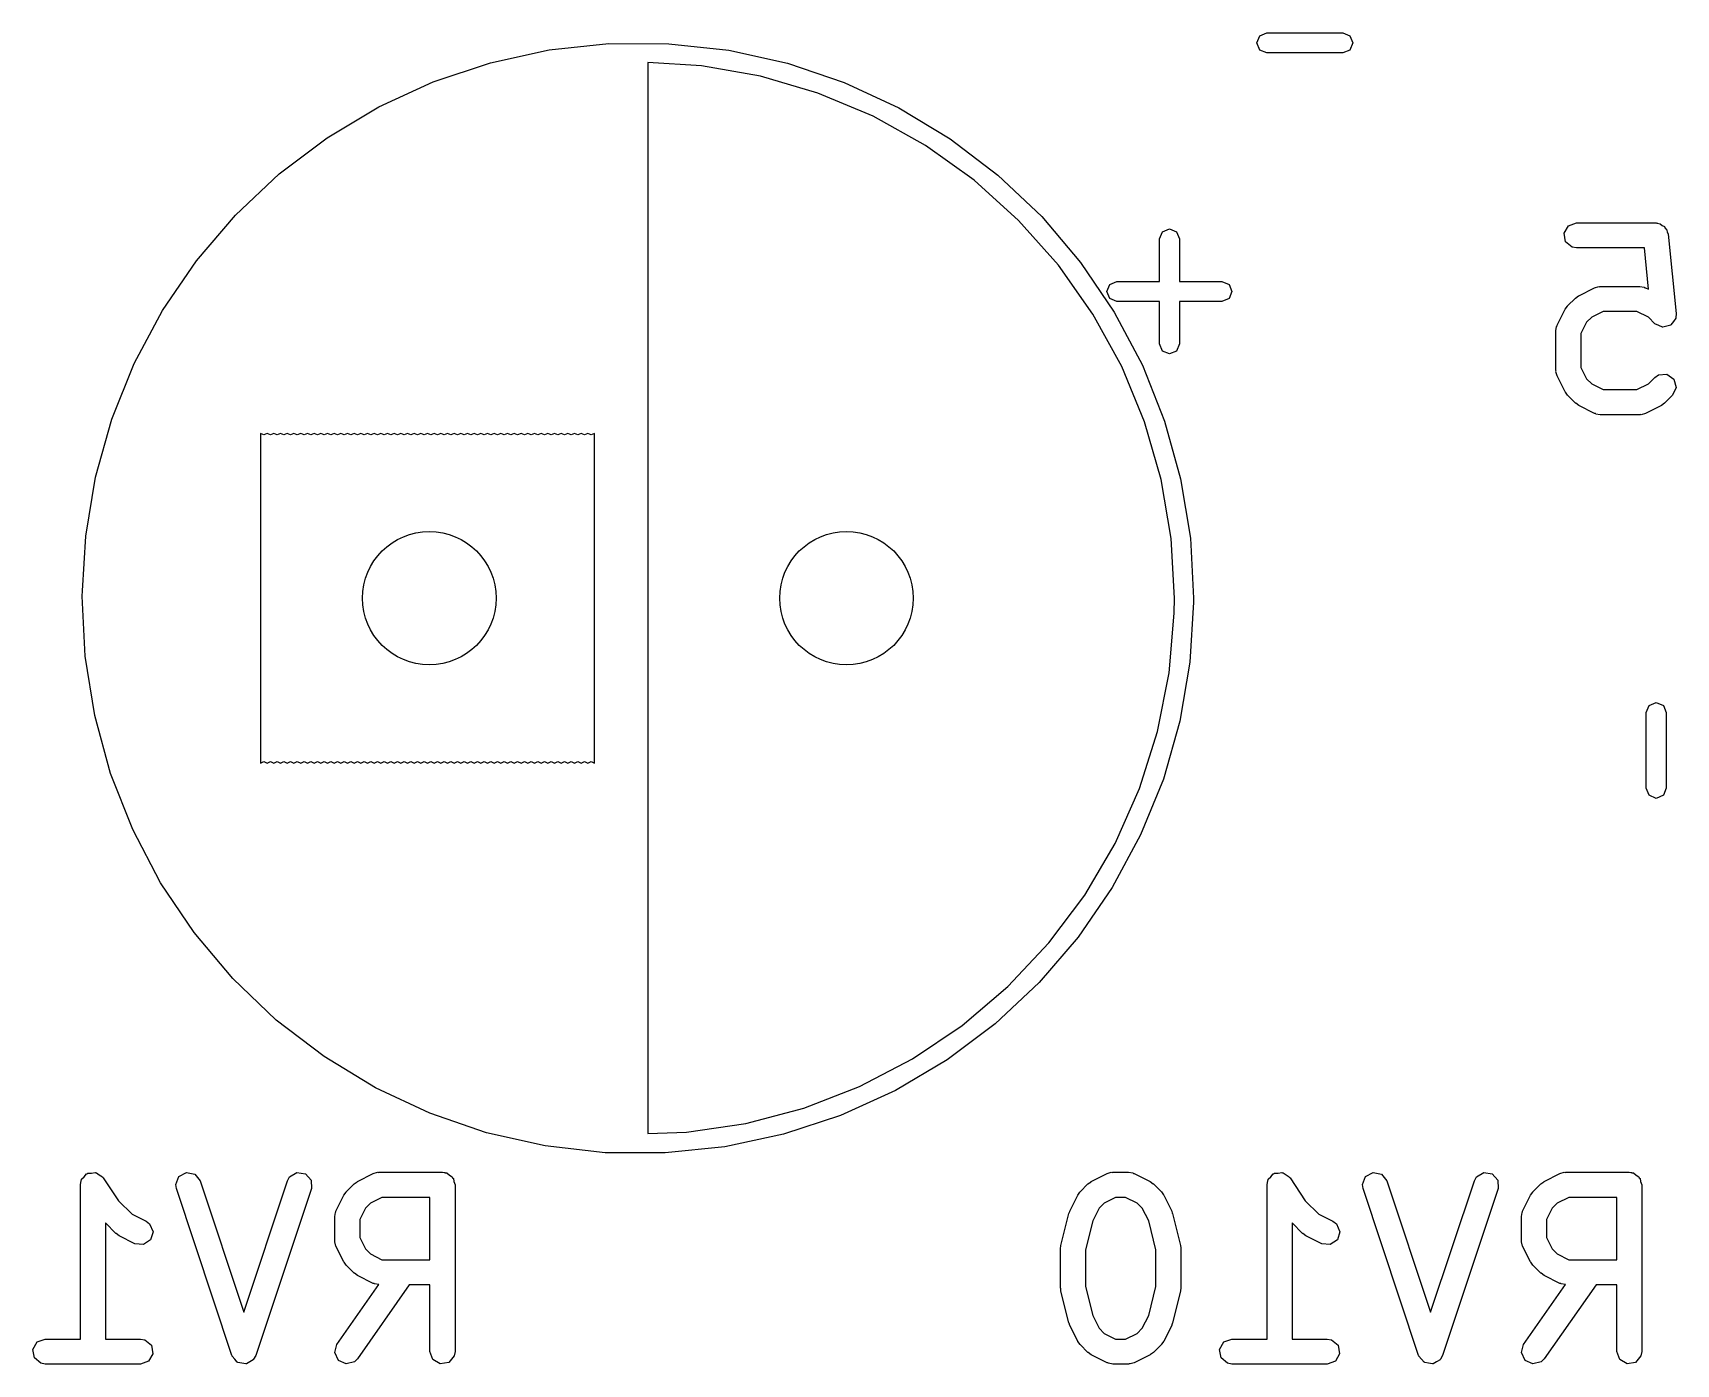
# Model space of a CAD drawing. Extents: x 62 to 228, y -146 to -46.
# Drawn here: x 98.5 to 108.35, y -111.68 to -103.7 of the extents above; entities that cross this region are included whole.
import ezdxf

# ---------------------------------------------------------------- set-up
doc = ezdxf.new("R2010")
doc.units = 0
doc.layers.add('BLACK', color=7, linetype='CONTINUOUS')

msp = doc.modelspace()

# ---------------------------------------------------------------- linework, layer by layer
at = {"layer": 'BLACK', "linetype": 'CONTINUOUS'}
for p, q in [((105.854, -103.715), (105.896, -103.697)), ((105.896, -103.697), (106.35, -103.697)), ((106.35, -103.697), (106.393, -103.715)), ((101.594, -103.799), (101.952, -103.761)), ((101.952, -103.761), (102.312, -103.762)), ((102.312, -103.762), (102.67, -103.801)), ((105.836, -103.757), (105.854, -103.715)), ((105.854, -103.8), (105.836, -103.757)), ((106.393, -103.715), (106.41, -103.757)), ((106.41, -103.757), (106.393, -103.8)), ((100.9, -103.99), (101.242, -103.876)), ((101.242, -103.876), (101.594, -103.799)), ((102.507, -103.894), (102.186, -103.874)), ((102.186, -103.874), (102.186, -110.296)), ((102.86, -103.956), (102.507, -103.894)), ((102.67, -103.801), (103.022, -103.879)), ((103.022, -103.879), (103.363, -103.995)), ((105.896, -103.817), (105.854, -103.8)), ((106.35, -103.817), (105.896, -103.817)), ((106.393, -103.8), (106.35, -103.817)), ((100.573, -104.141), (100.9, -103.99)), ((103.205, -104.058), (102.86, -103.956)), ((103.535, -104.197), (103.205, -104.058)), ((103.363, -103.995), (103.689, -104.146)), ((100.264, -104.326), (100.573, -104.141)), ((103.689, -104.146), (103.998, -104.332)), ((103.849, -104.372), (103.535, -104.197)), ((99.9767, -104.543), (100.264, -104.326)), ((104.141, -104.581), (103.849, -104.372)), ((103.998, -104.332), (104.284, -104.55)), ((99.7146, -104.79), (99.9767, -104.543)), ((104.407, -104.821), (104.141, -104.581)), ((104.284, -104.55), (104.546, -104.798)), ((99.4807, -105.064), (99.7146, -104.79)), ((104.646, -105.089), (104.407, -104.821)), ((104.546, -104.798), (104.779, -105.073)), ((105.269, -104.89), (105.311, -104.872)), ((105.311, -104.872), (105.354, -104.89)), ((107.676, -104.898), (107.702, -104.854)), ((107.702, -104.854), (107.75, -104.836)), ((107.75, -104.836), (108.226, -104.836)), ((108.226, -104.836), (108.23, -104.837)), ((108.23, -104.837), (108.232, -104.836)), ((108.232, -104.836), (108.234, -104.838)), ((108.234, -104.838), (108.252, -104.841)), ((108.252, -104.841), (108.264, -104.851)), ((108.264, -104.851), (108.278, -104.858)), ((108.278, -104.858), (108.283, -104.867)), ((108.283, -104.867), (108.291, -104.874)), ((108.291, -104.874), (108.294, -104.889)), ((105.251, -104.932), (105.269, -104.89)), ((105.251, -105.187), (105.251, -104.932)), ((105.354, -104.89), (105.371, -104.932)), ((105.371, -104.932), (105.371, -105.187)), ((107.685, -104.949), (107.676, -104.898)), ((107.724, -104.982), (107.685, -104.949)), ((108.294, -104.889), (108.301, -104.904)), ((108.301, -104.904), (108.348, -105.38)), ((99.2777, -105.361), (99.4807, -105.064)), ((104.779, -105.073), (104.98, -105.371)), ((107.75, -104.986), (107.724, -104.982)), ((108.158, -104.986), (107.75, -104.986)), ((108.183, -105.234), (108.158, -104.986)), ((104.853, -105.383), (104.646, -105.089)), ((104.936, -105.247), (104.954, -105.205)), ((104.954, -105.29), (104.936, -105.247)), ((104.954, -105.205), (104.996, -105.187)), ((104.996, -105.187), (105.251, -105.187)), ((105.371, -105.187), (105.626, -105.187)), ((105.626, -105.187), (105.669, -105.205)), ((105.669, -105.205), (105.686, -105.247)), ((105.686, -105.247), (105.669, -105.29)), ((107.744, -105.287), (107.763, -105.274)), ((107.763, -105.274), (107.764, -105.273)), ((107.764, -105.273), (107.859, -105.225)), ((107.859, -105.225), (107.884, -105.218)), ((107.884, -105.218), (107.888, -105.219)), ((107.888, -105.219), (107.893, -105.217)), ((107.893, -105.217), (108.131, -105.217)), ((108.131, -105.217), (108.156, -105.222)), ((108.156, -105.222), (108.16, -105.225)), ((108.16, -105.225), (108.164, -105.225)), ((108.164, -105.225), (108.183, -105.234)), ((99.1081, -105.679), (99.2777, -105.361)), ((104.996, -105.307), (104.954, -105.29)), ((104.98, -105.371), (105.149, -105.69)), ((105.251, -105.307), (104.996, -105.307)), ((105.251, -105.562), (105.251, -105.307)), ((105.626, -105.307), (105.371, -105.307)), ((105.371, -105.307), (105.371, -105.562)), ((105.669, -105.29), (105.626, -105.307)), ((107.635, -105.449), (107.683, -105.354)), ((107.683, -105.354), (107.696, -105.336)), ((107.696, -105.336), (107.697, -105.334)), ((107.697, -105.334), (107.744, -105.287)), ((107.91, -105.367), (107.842, -105.401)), ((108.113, -105.367), (107.91, -105.367)), ((108.182, -105.401), (108.113, -105.367)), ((105.026, -105.697), (104.853, -105.383)), ((107.627, -105.483), (107.632, -105.457)), ((107.632, -105.457), (107.635, -105.454)), ((107.635, -105.454), (107.635, -105.449)), ((107.811, -105.432), (107.777, -105.5)), ((107.842, -105.401), (107.811, -105.432)), ((108.221, -105.441), (108.182, -105.401)), ((108.244, -105.452), (108.221, -105.441)), ((108.221, -105.441), (108.221, -105.441)), ((108.221, -105.441), (108.221, -105.441)), ((108.267, -105.462), (108.244, -105.452)), ((108.268, -105.462), (108.267, -105.462)), ((108.292, -105.455), (108.268, -105.462)), ((108.268, -105.462), (108.268, -105.462)), ((108.317, -105.449), (108.292, -105.455)), ((108.332, -105.427), (108.317, -105.448)), ((108.317, -105.448), (108.317, -105.449)), ((108.317, -105.449), (108.317, -105.449)), ((108.346, -105.407), (108.332, -105.427)), ((108.348, -105.38), (108.346, -105.406)), ((108.346, -105.406), (108.346, -105.406)), ((108.346, -105.406), (108.346, -105.407)), ((105.269, -105.605), (105.251, -105.562)), ((105.371, -105.562), (105.354, -105.605)), ((107.627, -105.721), (107.627, -105.483)), ((107.777, -105.5), (107.777, -105.703)), ((105.311, -105.622), (105.269, -105.605)), ((105.354, -105.605), (105.311, -105.622)), ((98.9738, -106.013), (99.1081, -105.679)), ((105.162, -106.029), (105.026, -105.697)), ((105.149, -105.69), (105.282, -106.024)), ((107.629, -105.725), (107.627, -105.721)), ((107.628, -105.729), (107.629, -105.725)), ((107.635, -105.754), (107.628, -105.729)), ((107.683, -105.85), (107.635, -105.754)), ((107.777, -105.703), (107.811, -105.772)), ((108.182, -105.802), (108.221, -105.763)), ((108.221, -105.763), (108.242, -105.748)), ((108.242, -105.748), (108.293, -105.744)), ((108.293, -105.744), (108.335, -105.773)), ((107.684, -105.851), (107.683, -105.85)), ((107.697, -105.869), (107.684, -105.851)), ((107.811, -105.772), (107.842, -105.802)), ((107.842, -105.802), (107.91, -105.836)), ((107.91, -105.836), (108.113, -105.836)), ((108.113, -105.836), (108.182, -105.802)), ((108.348, -105.823), (108.327, -105.869)), ((108.335, -105.773), (108.348, -105.823)), ((107.744, -105.917), (107.697, -105.869)), ((107.746, -105.917), (107.744, -105.917)), ((107.764, -105.931), (107.746, -105.917)), ((107.859, -105.978), (107.764, -105.931)), ((108.26, -105.931), (108.164, -105.978)), ((108.261, -105.93), (108.26, -105.931)), ((108.279, -105.917), (108.261, -105.93)), ((108.327, -105.869), (108.279, -105.917)), ((98.8763, -106.36), (98.9738, -106.013)), ((105.261, -106.374), (105.162, -106.029)), ((105.282, -106.024), (105.378, -106.371)), ((107.864, -105.979), (107.859, -105.978)), ((107.867, -105.982), (107.864, -105.979)), ((107.893, -105.986), (107.867, -105.982)), ((108.131, -105.986), (107.893, -105.986)), ((108.135, -105.985), (108.131, -105.986)), ((108.139, -105.986), (108.135, -105.985)), ((108.164, -105.978), (108.139, -105.986)), ((99.8851, -106.106), (99.8651, -106.098)), ((99.8651, -106.098), (99.8651, -108.075)), ((99.9051, -106.098), (99.8851, -106.106)), ((99.9251, -106.106), (99.9051, -106.098)), ((99.9451, -106.098), (99.9251, -106.106)), ((99.9651, -106.106), (99.9451, -106.098)), ((99.9851, -106.098), (99.9651, -106.106)), ((100.005, -106.106), (99.9851, -106.098)), ((100.025, -106.098), (100.005, -106.106)), ((100.045, -106.106), (100.025, -106.098)), ((100.065, -106.098), (100.045, -106.106)), ((100.085, -106.106), (100.065, -106.098)), ((100.105, -106.098), (100.085, -106.106)), ((100.125, -106.106), (100.105, -106.098)), ((100.145, -106.098), (100.125, -106.106)), ((100.165, -106.106), (100.145, -106.098)), ((100.185, -106.098), (100.165, -106.106)), ((100.205, -106.106), (100.185, -106.098)), ((100.225, -106.098), (100.205, -106.106)), ((100.245, -106.106), (100.225, -106.098)), ((100.265, -106.098), (100.245, -106.106)), ((100.285, -106.106), (100.265, -106.098)), ((100.305, -106.098), (100.285, -106.106)), ((100.325, -106.106), (100.305, -106.098)), ((100.345, -106.098), (100.325, -106.106)), ((100.365, -106.106), (100.345, -106.098)), ((100.385, -106.098), (100.365, -106.106)), ((100.405, -106.106), (100.385, -106.098)), ((100.425, -106.098), (100.405, -106.106)), ((100.445, -106.106), (100.425, -106.098)), ((100.465, -106.098), (100.445, -106.106)), ((100.485, -106.106), (100.465, -106.098)), ((100.505, -106.098), (100.485, -106.106)), ((100.525, -106.106), (100.505, -106.098)), ((100.545, -106.098), (100.525, -106.106)), ((100.565, -106.106), (100.545, -106.098)), ((100.585, -106.098), (100.565, -106.106)), ((100.605, -106.106), (100.585, -106.098)), ((100.625, -106.098), (100.605, -106.106)), ((100.645, -106.106), (100.625, -106.098)), ((100.665, -106.098), (100.645, -106.106)), ((100.685, -106.106), (100.665, -106.098)), ((100.705, -106.098), (100.685, -106.106)), ((100.725, -106.106), (100.705, -106.098)), ((100.745, -106.098), (100.725, -106.106)), ((100.765, -106.106), (100.745, -106.098)), ((100.785, -106.098), (100.765, -106.106)), ((100.805, -106.106), (100.785, -106.098)), ((100.825, -106.098), (100.805, -106.106)), ((100.845, -106.106), (100.825, -106.098)), ((100.865, -106.098), (100.845, -106.106)), ((100.885, -106.106), (100.865, -106.098)), ((100.905, -106.098), (100.885, -106.106)), ((100.925, -106.106), (100.905, -106.098)), ((100.945, -106.098), (100.925, -106.106)), ((100.965, -106.106), (100.945, -106.098)), ((100.985, -106.098), (100.965, -106.106)), ((101.005, -106.106), (100.985, -106.098)), ((101.025, -106.098), (101.005, -106.106)), ((101.045, -106.106), (101.025, -106.098)), ((101.065, -106.098), (101.045, -106.106)), ((101.085, -106.106), (101.065, -106.098)), ((101.105, -106.098), (101.085, -106.106)), ((101.125, -106.106), (101.105, -106.098)), ((101.145, -106.098), (101.125, -106.106)), ((101.165, -106.106), (101.145, -106.098)), ((101.185, -106.098), (101.165, -106.106)), ((101.205, -106.106), (101.185, -106.098)), ((101.225, -106.098), (101.205, -106.106)), ((101.245, -106.106), (101.225, -106.098)), ((101.265, -106.098), (101.245, -106.106)), ((101.285, -106.106), (101.265, -106.098)), ((101.305, -106.098), (101.285, -106.106)), ((101.325, -106.106), (101.305, -106.098)), ((101.345, -106.098), (101.325, -106.106)), ((101.365, -106.106), (101.345, -106.098)), ((101.385, -106.098), (101.365, -106.106)), ((101.405, -106.106), (101.385, -106.098)), ((101.426, -106.098), (101.405, -106.106)), ((101.446, -106.106), (101.426, -106.098)), ((101.466, -106.098), (101.446, -106.106)), ((101.486, -106.106), (101.466, -106.098)), ((101.506, -106.098), (101.486, -106.106)), ((101.526, -106.106), (101.506, -106.098)), ((101.546, -106.098), (101.526, -106.106)), ((101.566, -106.106), (101.546, -106.098)), ((101.586, -106.098), (101.566, -106.106)), ((101.606, -106.106), (101.586, -106.098)), ((101.626, -106.098), (101.606, -106.106)), ((101.646, -106.106), (101.626, -106.098)), ((101.666, -106.098), (101.646, -106.106)), ((101.686, -106.106), (101.666, -106.098)), ((101.706, -106.098), (101.686, -106.106)), ((101.726, -106.106), (101.706, -106.098)), ((101.746, -106.098), (101.726, -106.106)), ((101.766, -106.106), (101.746, -106.098)), ((101.786, -106.098), (101.766, -106.106)), ((101.806, -106.106), (101.786, -106.098)), ((101.826, -106.098), (101.806, -106.106)), ((101.846, -106.106), (101.826, -106.098)), ((101.866, -106.098), (101.846, -106.106)), ((101.866, -108.075), (101.866, -106.098)), ((98.8169, -106.715), (98.8763, -106.36)), ((105.321, -106.728), (105.261, -106.374)), ((105.378, -106.371), (105.437, -106.727)), ((98.798, -107.042), (98.8169, -106.715)), ((105.341, -107.086), (105.321, -106.728)), ((105.437, -106.727), (105.456, -107.086)), ((98.7961, -107.075), (98.798, -107.042)), ((98.8143, -107.434), (98.7961, -107.075)), ((105.34, -107.176), (105.341, -107.086)), ((105.456, -107.11), (105.434, -107.469)), ((105.456, -107.086), (105.456, -107.11)), ((105.31, -107.534), (105.34, -107.176)), ((98.8713, -107.79), (98.8143, -107.434)), ((105.24, -107.886), (105.31, -107.534)), ((105.434, -107.469), (105.373, -107.824)), ((108.169, -107.772), (108.187, -107.729)), ((108.187, -107.729), (108.229, -107.712)), ((108.229, -107.712), (108.272, -107.729)), ((108.272, -107.729), (108.289, -107.772)), ((98.9663, -108.138), (98.8713, -107.79)), ((105.373, -107.824), (105.275, -108.171)), ((108.169, -108.226), (108.169, -107.772)), ((108.289, -107.772), (108.289, -108.226)), ((105.132, -108.228), (105.24, -107.886)), ((99.8651, -108.075), (99.8851, -108.066)), ((99.8851, -108.066), (99.9051, -108.075)), ((99.9051, -108.075), (99.9251, -108.066)), ((99.9251, -108.066), (99.9451, -108.075)), ((99.9451, -108.075), (99.9651, -108.066)), ((99.9651, -108.066), (99.9851, -108.075)), ((99.9851, -108.075), (100.005, -108.066)), ((100.005, -108.066), (100.025, -108.075)), ((100.025, -108.075), (100.045, -108.066)), ((100.045, -108.066), (100.065, -108.075)), ((100.065, -108.075), (100.085, -108.066)), ((100.085, -108.066), (100.105, -108.075)), ((100.105, -108.075), (100.125, -108.066)), ((100.125, -108.066), (100.145, -108.075)), ((100.145, -108.075), (100.165, -108.066)), ((100.165, -108.066), (100.185, -108.075)), ((100.185, -108.075), (100.205, -108.066)), ((100.205, -108.066), (100.225, -108.075)), ((100.225, -108.075), (100.245, -108.066)), ((100.245, -108.066), (100.265, -108.075)), ((100.265, -108.075), (100.285, -108.066)), ((100.285, -108.066), (100.305, -108.075)), ((100.305, -108.075), (100.325, -108.066)), ((100.325, -108.066), (100.345, -108.075)), ((100.345, -108.075), (100.365, -108.066)), ((100.365, -108.066), (100.385, -108.075)), ((100.385, -108.075), (100.405, -108.066)), ((100.405, -108.066), (100.425, -108.075)), ((100.425, -108.075), (100.445, -108.066)), ((100.445, -108.066), (100.465, -108.075)), ((100.465, -108.075), (100.485, -108.066)), ((100.485, -108.066), (100.505, -108.075)), ((100.505, -108.075), (100.525, -108.066)), ((100.525, -108.066), (100.545, -108.075)), ((100.545, -108.075), (100.565, -108.066)), ((100.565, -108.066), (100.585, -108.075)), ((100.585, -108.075), (100.605, -108.066)), ((100.605, -108.066), (100.625, -108.075)), ((100.625, -108.075), (100.645, -108.066)), ((100.645, -108.066), (100.665, -108.075)), ((100.665, -108.075), (100.685, -108.066)), ((100.685, -108.066), (100.705, -108.075)), ((100.705, -108.075), (100.725, -108.066)), ((100.725, -108.066), (100.745, -108.075)), ((100.745, -108.075), (100.765, -108.066)), ((100.765, -108.066), (100.785, -108.075)), ((100.785, -108.075), (100.805, -108.066)), ((100.805, -108.066), (100.825, -108.075)), ((100.825, -108.075), (100.845, -108.066)), ((100.845, -108.066), (100.865, -108.075)), ((100.865, -108.075), (100.885, -108.066)), ((100.885, -108.066), (100.905, -108.075)), ((100.905, -108.075), (100.925, -108.066)), ((100.925, -108.066), (100.945, -108.075)), ((100.945, -108.075), (100.965, -108.066)), ((100.965, -108.066), (100.985, -108.075)), ((100.985, -108.075), (101.005, -108.066)), ((101.005, -108.066), (101.025, -108.075)), ((101.025, -108.075), (101.045, -108.066)), ((101.045, -108.066), (101.065, -108.075)), ((101.065, -108.075), (101.085, -108.066)), ((101.085, -108.066), (101.105, -108.075)), ((101.105, -108.075), (101.125, -108.066)), ((101.125, -108.066), (101.145, -108.075)), ((101.145, -108.075), (101.165, -108.066)), ((101.165, -108.066), (101.185, -108.075)), ((101.185, -108.075), (101.205, -108.066)), ((101.205, -108.066), (101.225, -108.075)), ((101.225, -108.075), (101.245, -108.066)), ((101.245, -108.066), (101.265, -108.075)), ((101.265, -108.075), (101.285, -108.066)), ((101.285, -108.066), (101.305, -108.075)), ((101.305, -108.075), (101.325, -108.066)), ((101.325, -108.066), (101.345, -108.075)), ((101.345, -108.075), (101.365, -108.066)), ((101.365, -108.066), (101.385, -108.075)), ((101.385, -108.075), (101.405, -108.066)), ((101.405, -108.066), (101.426, -108.075)), ((101.426, -108.075), (101.446, -108.066)), ((101.446, -108.066), (101.466, -108.075)), ((101.466, -108.075), (101.486, -108.066)), ((101.486, -108.066), (101.506, -108.075)), ((101.506, -108.075), (101.526, -108.066)), ((101.526, -108.066), (101.546, -108.075)), ((101.546, -108.075), (101.566, -108.066)), ((101.566, -108.066), (101.586, -108.075)), ((101.586, -108.075), (101.606, -108.066)), ((101.606, -108.066), (101.626, -108.075)), ((101.626, -108.075), (101.646, -108.066)), ((101.646, -108.066), (101.666, -108.075)), ((101.666, -108.075), (101.686, -108.066)), ((101.686, -108.066), (101.706, -108.075)), ((101.706, -108.075), (101.726, -108.066)), ((101.726, -108.066), (101.746, -108.075)), ((101.746, -108.075), (101.766, -108.066)), ((101.766, -108.066), (101.786, -108.075)), ((101.786, -108.075), (101.806, -108.066)), ((101.806, -108.066), (101.826, -108.075)), ((101.826, -108.075), (101.846, -108.066)), ((101.846, -108.066), (101.866, -108.075)), ((99.0983, -108.473), (98.9663, -108.138)), ((104.986, -108.556), (105.132, -108.228)), ((105.275, -108.171), (105.139, -108.504)), ((108.187, -108.268), (108.169, -108.226)), ((108.289, -108.226), (108.272, -108.268)), ((108.229, -108.286), (108.187, -108.268)), ((108.272, -108.268), (108.229, -108.286)), ((99.2658, -108.792), (99.0983, -108.473)), ((105.139, -108.504), (104.968, -108.821)), ((104.804, -108.866), (104.986, -108.556)), ((99.4666, -109.09), (99.2658, -108.792)), ((104.589, -109.153), (104.804, -108.866)), ((104.968, -108.821), (104.764, -109.118)), ((99.6986, -109.366), (99.4666, -109.09)), ((104.343, -109.415), (104.589, -109.153)), ((104.764, -109.118), (104.53, -109.391)), ((99.959, -109.615), (99.6986, -109.366)), ((104.53, -109.391), (104.267, -109.637)), ((104.07, -109.647), (104.343, -109.415)), ((100.245, -109.834), (99.959, -109.615)), ((103.772, -109.848), (104.07, -109.647)), ((104.267, -109.637), (103.979, -109.854)), ((100.553, -110.021), (100.245, -109.834)), ((103.454, -110.014), (103.772, -109.848)), ((103.979, -109.854), (103.669, -110.037)), ((100.879, -110.174), (100.553, -110.021)), ((103.12, -110.144), (103.454, -110.014)), ((103.669, -110.037), (103.341, -110.187)), ((101.219, -110.291), (100.879, -110.174)), ((102.773, -110.236), (103.12, -110.144)), ((103.341, -110.187), (102.999, -110.3)), ((101.571, -110.37), (101.219, -110.291)), ((102.186, -110.296), (102.417, -110.288)), ((102.417, -110.288), (102.773, -110.236)), ((101.929, -110.411), (101.571, -110.37)), ((102.647, -110.375), (102.289, -110.412)), ((102.999, -110.3), (102.647, -110.375)), ((102.289, -110.412), (101.929, -110.411)), ((98.7847, -110.603), (98.7892, -110.577)), ((98.7892, -110.577), (98.792, -110.574)), ((98.792, -110.574), (98.7925, -110.57)), ((98.7925, -110.57), (98.8082, -110.555)), ((98.8082, -110.555), (98.8222, -110.538)), ((98.8222, -110.538), (98.8265, -110.537)), ((98.8265, -110.537), (98.8296, -110.534)), ((98.8296, -110.534), (98.8513, -110.533)), ((98.8513, -110.533), (98.8727, -110.529)), ((98.8727, -110.529), (98.8765, -110.531)), ((98.8765, -110.531), (98.8808, -110.531)), ((98.8808, -110.531), (98.8983, -110.544)), ((98.8983, -110.544), (98.9172, -110.555)), ((98.9172, -110.555), (98.9186, -110.559)), ((98.9186, -110.559), (98.9221, -110.561)), ((98.9221, -110.561), (99.0132, -110.698)), ((99.3562, -110.601), (99.375, -110.553)), ((99.375, -110.553), (99.4201, -110.529)), ((99.4201, -110.529), (99.4704, -110.539)), ((99.4704, -110.539), (99.5023, -110.579)), ((99.5023, -110.579), (99.7645, -111.366)), ((99.7645, -111.366), (100.027, -110.579)), ((100.027, -110.579), (100.039, -110.556)), ((100.039, -110.556), (100.083, -110.529)), ((100.083, -110.529), (100.134, -110.537)), ((100.134, -110.537), (100.168, -110.575)), ((100.168, -110.575), (100.169, -110.626)), ((100.426, -110.597), (100.444, -110.585)), ((100.444, -110.585), (100.445, -110.583)), ((100.445, -110.583), (100.54, -110.536)), ((100.54, -110.536), (100.565, -110.528)), ((100.565, -110.528), (100.57, -110.529)), ((100.57, -110.529), (100.574, -110.528)), ((100.574, -110.528), (100.955, -110.528)), ((100.955, -110.528), (100.965, -110.529)), ((100.965, -110.529), (100.968, -110.529)), ((100.968, -110.529), (100.971, -110.531)), ((100.971, -110.531), (100.981, -110.532)), ((100.981, -110.532), (100.996, -110.545)), ((100.996, -110.545), (101.012, -110.555)), ((101.012, -110.555), (101.015, -110.561)), ((101.015, -110.561), (101.02, -110.565)), ((101.02, -110.565), (101.023, -110.584)), ((101.023, -110.584), (101.03, -110.603)), ((104.823, -110.597), (104.842, -110.585)), ((104.842, -110.585), (104.843, -110.583)), ((104.843, -110.583), (104.938, -110.536)), ((104.938, -110.536), (104.963, -110.528)), ((104.963, -110.528), (104.968, -110.529)), ((104.968, -110.529), (104.972, -110.528)), ((104.972, -110.528), (105.067, -110.528)), ((105.067, -110.528), (105.093, -110.532)), ((105.093, -110.532), (105.096, -110.535)), ((105.096, -110.535), (105.1, -110.536)), ((105.1, -110.536), (105.196, -110.583)), ((105.196, -110.583), (105.214, -110.597)), ((105.897, -110.603), (105.901, -110.577)), ((105.901, -110.577), (105.904, -110.574)), ((105.904, -110.57), (105.92, -110.555)), ((105.904, -110.574), (105.904, -110.57)), ((105.92, -110.555), (105.934, -110.538)), ((105.934, -110.538), (105.938, -110.537)), ((105.938, -110.537), (105.942, -110.534)), ((105.942, -110.534), (105.963, -110.533)), ((105.963, -110.533), (105.985, -110.529)), ((105.985, -110.529), (105.988, -110.531)), ((105.988, -110.531), (105.993, -110.531)), ((105.993, -110.531), (106.01, -110.544)), ((106.01, -110.544), (106.029, -110.555)), ((106.029, -110.555), (106.031, -110.559)), ((106.031, -110.559), (106.034, -110.561)), ((106.034, -110.561), (106.125, -110.698)), ((106.468, -110.601), (106.487, -110.553)), ((106.487, -110.553), (106.532, -110.529)), ((106.532, -110.529), (106.582, -110.539)), ((106.582, -110.539), (106.614, -110.579)), ((106.614, -110.579), (106.876, -111.366)), ((106.876, -111.366), (107.139, -110.579)), ((107.139, -110.579), (107.151, -110.556)), ((107.151, -110.556), (107.195, -110.529)), ((107.195, -110.529), (107.246, -110.537)), ((107.246, -110.537), (107.28, -110.575)), ((107.28, -110.575), (107.281, -110.626)), ((107.538, -110.597), (107.556, -110.585)), ((107.556, -110.585), (107.557, -110.583)), ((107.557, -110.583), (107.652, -110.536)), ((107.652, -110.536), (107.677, -110.528)), ((107.677, -110.528), (107.682, -110.529)), ((107.682, -110.529), (107.686, -110.528)), ((107.686, -110.528), (108.067, -110.528)), ((108.067, -110.528), (108.077, -110.529)), ((108.077, -110.529), (108.08, -110.529)), ((108.08, -110.529), (108.083, -110.531)), ((108.083, -110.531), (108.093, -110.532)), ((108.093, -110.532), (108.108, -110.545)), ((108.108, -110.545), (108.124, -110.555)), ((108.124, -110.555), (108.127, -110.561)), ((108.127, -110.561), (108.132, -110.565)), ((108.132, -110.565), (108.135, -110.584)), ((108.135, -110.584), (108.142, -110.603)), ((98.7847, -111.528), (98.7847, -110.603)), ((99.36, -110.626), (99.3562, -110.601)), ((99.6933, -111.626), (99.36, -110.626)), ((100.169, -110.626), (99.8356, -111.626)), ((100.316, -110.76), (100.364, -110.664)), ((100.364, -110.664), (100.377, -110.646)), ((100.377, -110.646), (100.378, -110.645)), ((100.378, -110.645), (100.426, -110.597)), ((100.592, -110.678), (100.523, -110.712)), ((100.88, -110.678), (100.592, -110.678)), ((100.88, -111.052), (100.88, -110.678)), ((101.03, -110.603), (101.03, -111.603)), ((104.714, -110.76), (104.762, -110.664)), ((104.762, -110.664), (104.775, -110.646)), ((104.775, -110.646), (104.776, -110.645)), ((104.776, -110.645), (104.823, -110.597)), ((104.989, -110.678), (104.921, -110.712)), ((105.049, -110.678), (104.989, -110.678)), ((105.118, -110.712), (105.049, -110.678)), ((105.214, -110.597), (105.215, -110.597)), ((105.215, -110.597), (105.263, -110.645)), ((105.263, -110.645), (105.276, -110.663)), ((105.276, -110.663), (105.277, -110.664)), ((105.277, -110.664), (105.325, -110.76)), ((105.897, -111.528), (105.897, -110.603)), ((106.472, -110.626), (106.468, -110.601)), ((106.805, -111.626), (106.472, -110.626)), ((107.281, -110.626), (106.948, -111.626)), ((107.428, -110.76), (107.476, -110.664)), ((107.476, -110.664), (107.489, -110.646)), ((107.489, -110.646), (107.49, -110.645)), ((107.49, -110.645), (107.538, -110.597)), ((107.704, -110.678), (107.635, -110.712)), ((107.992, -110.678), (107.704, -110.678)), ((107.992, -111.052), (107.992, -110.678)), ((108.142, -110.603), (108.142, -111.603)), ((99.0132, -110.698), (99.0946, -110.779)), ((99.0946, -110.779), (99.179, -110.821)), ((100.309, -110.793), (100.313, -110.768)), ((100.313, -110.768), (100.316, -110.764)), ((100.316, -110.764), (100.316, -110.76)), ((100.493, -110.742), (100.459, -110.811)), ((100.523, -110.712), (100.493, -110.742)), ((104.661, -110.966), (104.708, -110.775)), ((104.708, -110.775), (104.714, -110.763)), ((104.714, -110.763), (104.714, -110.76)), ((104.89, -110.742), (104.852, -110.819)), ((104.921, -110.712), (104.89, -110.742)), ((105.148, -110.742), (105.118, -110.712)), ((105.187, -110.819), (105.148, -110.742)), ((105.325, -110.76), (105.328, -110.772)), ((105.328, -110.772), (105.33, -110.775)), ((105.33, -110.775), (105.378, -110.966)), ((106.125, -110.698), (106.207, -110.779)), ((106.207, -110.779), (106.291, -110.821)), ((107.421, -110.793), (107.425, -110.768)), ((107.425, -110.768), (107.428, -110.764)), ((107.428, -110.764), (107.428, -110.76)), ((107.605, -110.742), (107.571, -110.811)), ((107.635, -110.712), (107.605, -110.742)), ((98.9972, -110.894), (98.9347, -110.831)), ((98.9347, -110.831), (98.9347, -111.528)), ((99.179, -110.821), (99.1999, -110.837)), ((99.1999, -110.837), (99.2203, -110.884)), ((99.2203, -110.884), (99.2057, -110.933)), ((100.309, -110.936), (100.309, -110.793)), ((100.459, -110.811), (100.459, -110.918)), ((104.852, -110.819), (104.809, -110.993)), ((105.23, -110.993), (105.187, -110.819)), ((106.109, -110.894), (106.047, -110.831)), ((106.047, -110.831), (106.047, -111.528)), ((106.291, -110.821), (106.312, -110.837)), ((106.312, -110.837), (106.332, -110.884)), ((106.332, -110.884), (106.318, -110.933)), ((107.421, -110.936), (107.421, -110.793)), ((107.571, -110.811), (107.571, -110.918)), ((98.9986, -110.895), (98.9972, -110.894)), ((99.0167, -110.908), (98.9986, -110.895)), ((99.1119, -110.956), (99.0167, -110.908)), ((99.1629, -110.961), (99.1119, -110.956)), ((99.2057, -110.933), (99.1629, -110.961)), ((100.31, -110.94), (100.309, -110.936)), ((100.309, -110.945), (100.31, -110.94)), ((100.316, -110.97), (100.309, -110.945)), ((100.364, -111.065), (100.316, -110.97)), ((100.459, -110.918), (100.493, -110.987)), ((104.659, -110.984), (104.661, -110.969)), ((104.659, -111.222), (104.659, -110.984)), ((104.661, -110.969), (104.661, -110.966)), ((105.378, -110.966), (105.379, -110.98)), ((105.379, -110.98), (105.38, -110.984)), ((105.38, -110.984), (105.38, -111.222)), ((106.111, -110.895), (106.109, -110.894)), ((106.129, -110.908), (106.111, -110.895)), ((106.224, -110.956), (106.129, -110.908)), ((106.275, -110.961), (106.224, -110.956)), ((106.318, -110.933), (106.275, -110.961)), ((107.422, -110.94), (107.421, -110.936)), ((107.421, -110.945), (107.422, -110.94)), ((107.428, -110.97), (107.421, -110.945)), ((107.476, -111.065), (107.428, -110.97)), ((107.571, -110.918), (107.605, -110.987)), ((100.365, -111.066), (100.364, -111.065)), ((100.378, -111.084), (100.365, -111.066)), ((100.426, -111.132), (100.378, -111.084)), ((100.493, -110.987), (100.523, -111.017)), ((100.523, -111.017), (100.592, -111.052)), ((100.592, -111.052), (100.88, -111.052)), ((104.809, -110.993), (104.809, -111.213)), ((105.23, -111.213), (105.23, -110.993)), ((107.477, -111.066), (107.476, -111.065)), ((107.49, -111.084), (107.477, -111.066)), ((107.538, -111.132), (107.49, -111.084)), ((107.605, -110.987), (107.635, -111.017)), ((107.635, -111.017), (107.704, -111.052)), ((107.704, -111.052), (107.992, -111.052)), ((100.427, -111.133), (100.426, -111.132)), ((100.445, -111.146), (100.427, -111.133)), ((100.54, -111.194), (100.445, -111.146)), ((107.539, -111.133), (107.538, -111.132)), ((107.557, -111.146), (107.539, -111.133)), ((107.652, -111.194), (107.557, -111.146)), ((100.322, -111.56), (100.573, -111.201)), ((100.756, -111.202), (100.445, -111.646)), ((100.545, -111.194), (100.54, -111.194)), ((100.548, -111.197), (100.545, -111.194)), ((100.573, -111.201), (100.548, -111.197)), ((100.88, -111.202), (100.756, -111.202)), ((100.88, -111.603), (100.88, -111.202)), ((104.66, -111.225), (104.659, -111.222)), ((104.661, -111.24), (104.66, -111.225)), ((104.708, -111.43), (104.661, -111.24)), ((104.809, -111.213), (104.852, -111.386)), ((105.187, -111.386), (105.23, -111.213)), ((105.378, -111.24), (105.33, -111.43)), ((105.38, -111.222), (105.377, -111.237)), ((105.377, -111.237), (105.378, -111.24)), ((107.434, -111.56), (107.685, -111.201)), ((107.868, -111.202), (107.557, -111.646)), ((107.657, -111.194), (107.652, -111.194)), ((107.66, -111.197), (107.657, -111.194)), ((107.685, -111.201), (107.66, -111.197)), ((107.992, -111.202), (107.868, -111.202)), ((107.992, -111.603), (107.992, -111.202)), ((104.71, -111.433), (104.708, -111.43)), ((104.714, -111.446), (104.71, -111.433)), ((104.762, -111.541), (104.714, -111.446)), ((104.852, -111.386), (104.89, -111.463)), ((104.89, -111.463), (104.921, -111.494)), ((105.118, -111.494), (105.148, -111.463)), ((105.148, -111.463), (105.187, -111.386)), ((105.325, -111.446), (105.277, -111.541)), ((105.33, -111.43), (105.325, -111.442)), ((105.325, -111.442), (105.325, -111.446)), ((98.5001, -111.59), (98.5258, -111.545)), ((98.5258, -111.545), (98.574, -111.528)), ((98.574, -111.528), (98.7847, -111.528)), ((98.9347, -111.528), (99.1454, -111.528)), ((99.1454, -111.528), (99.1711, -111.532)), ((99.1711, -111.532), (99.2104, -111.565)), ((99.2104, -111.565), (99.2193, -111.616)), ((100.309, -111.609), (100.322, -111.56)), ((104.763, -111.542), (104.762, -111.541)), ((104.776, -111.561), (104.763, -111.542)), ((104.823, -111.608), (104.776, -111.561)), ((104.921, -111.494), (104.989, -111.528)), ((104.989, -111.528), (105.049, -111.528)), ((105.049, -111.528), (105.118, -111.494)), ((105.263, -111.561), (105.215, -111.608)), ((105.264, -111.559), (105.263, -111.561)), ((105.277, -111.541), (105.264, -111.559)), ((105.612, -111.59), (105.638, -111.545)), ((105.638, -111.545), (105.686, -111.528)), ((105.686, -111.528), (105.897, -111.528)), ((106.047, -111.528), (106.257, -111.528)), ((106.257, -111.528), (106.283, -111.532)), ((106.283, -111.532), (106.322, -111.565)), ((106.322, -111.565), (106.331, -111.616)), ((107.421, -111.609), (107.434, -111.56)), ((98.5091, -111.64), (98.5001, -111.59)), ((98.5484, -111.673), (98.5091, -111.64)), ((98.574, -111.678), (98.5484, -111.673)), ((99.1936, -111.66), (99.1454, -111.678)), ((99.2193, -111.616), (99.1936, -111.66)), ((99.6947, -111.628), (99.6933, -111.626)), ((99.6947, -111.63), (99.6947, -111.628)), ((99.7105, -111.648), (99.6947, -111.63)), ((99.7252, -111.667), (99.7105, -111.648)), ((99.7273, -111.667), (99.7252, -111.667)), ((99.7288, -111.669), (99.7273, -111.667)), ((99.7522, -111.672), (99.7288, -111.669)), ((99.7755, -111.677), (99.7522, -111.672)), ((99.7997, -111.664), (99.7795, -111.676)), ((99.8206, -111.653), (99.7997, -111.664)), ((99.8214, -111.651), (99.8206, -111.653)), ((99.8232, -111.649), (99.8214, -111.651)), ((99.8356, -111.626), (99.8232, -111.649)), ((100.331, -111.656), (100.309, -111.609)), ((100.377, -111.677), (100.331, -111.656)), ((100.427, -111.664), (100.377, -111.677)), ((100.445, -111.646), (100.427, -111.664)), ((100.898, -111.651), (100.88, -111.603)), ((100.942, -111.677), (100.898, -111.651)), ((100.992, -111.668), (100.942, -111.677)), ((101.025, -111.628), (100.992, -111.668)), ((101.03, -111.603), (101.025, -111.628)), ((104.825, -111.609), (104.823, -111.608)), ((104.843, -111.622), (104.825, -111.609)), ((104.938, -111.67), (104.843, -111.622)), ((104.943, -111.67), (104.938, -111.67)), ((104.946, -111.673), (104.943, -111.67)), ((104.972, -111.678), (104.946, -111.673)), ((105.1, -111.67), (105.076, -111.677)), ((105.196, -111.622), (105.1, -111.67)), ((105.197, -111.621), (105.196, -111.622)), ((105.215, -111.608), (105.197, -111.621)), ((105.621, -111.64), (105.612, -111.59)), ((105.66, -111.673), (105.621, -111.64)), ((105.686, -111.678), (105.66, -111.673)), ((106.306, -111.66), (106.257, -111.678)), ((106.331, -111.616), (106.306, -111.66)), ((106.807, -111.628), (106.805, -111.626)), ((106.807, -111.63), (106.807, -111.628)), ((106.822, -111.648), (106.807, -111.63)), ((106.837, -111.667), (106.822, -111.648)), ((106.839, -111.667), (106.837, -111.667)), ((106.841, -111.669), (106.839, -111.667)), ((106.864, -111.672), (106.841, -111.669)), ((106.887, -111.677), (106.864, -111.672)), ((106.912, -111.664), (106.892, -111.676)), ((106.933, -111.653), (106.912, -111.664)), ((106.935, -111.649), (106.933, -111.651)), ((106.933, -111.651), (106.933, -111.653)), ((106.948, -111.626), (106.935, -111.649)), ((107.443, -111.656), (107.421, -111.609)), ((107.489, -111.677), (107.443, -111.656)), ((107.539, -111.664), (107.489, -111.677)), ((107.557, -111.646), (107.539, -111.664)), ((108.01, -111.651), (107.992, -111.603)), ((108.054, -111.677), (108.01, -111.651)), ((108.104, -111.668), (108.054, -111.677)), ((108.137, -111.628), (108.104, -111.668)), ((108.142, -111.603), (108.137, -111.628)), ((99.1454, -111.678), (98.574, -111.678)), ((99.7774, -111.676), (99.7755, -111.677)), ((99.7795, -111.676), (99.7774, -111.676)), ((105.067, -111.678), (104.972, -111.678)), ((105.071, -111.676), (105.067, -111.678)), ((105.076, -111.677), (105.071, -111.676)), ((106.257, -111.678), (105.686, -111.678)), ((106.889, -111.676), (106.887, -111.677)), ((106.892, -111.676), (106.889, -111.676))]:
    msp.add_line(p, q, dxfattribs=at)
at = {"layer": 'BLACK'}
for centre in [(100.876, -107.086), (103.376, -107.086)]:
    msp.add_circle(centre, 0.4, dxfattribs=at)

doc.saveas('drawing.dxf')
